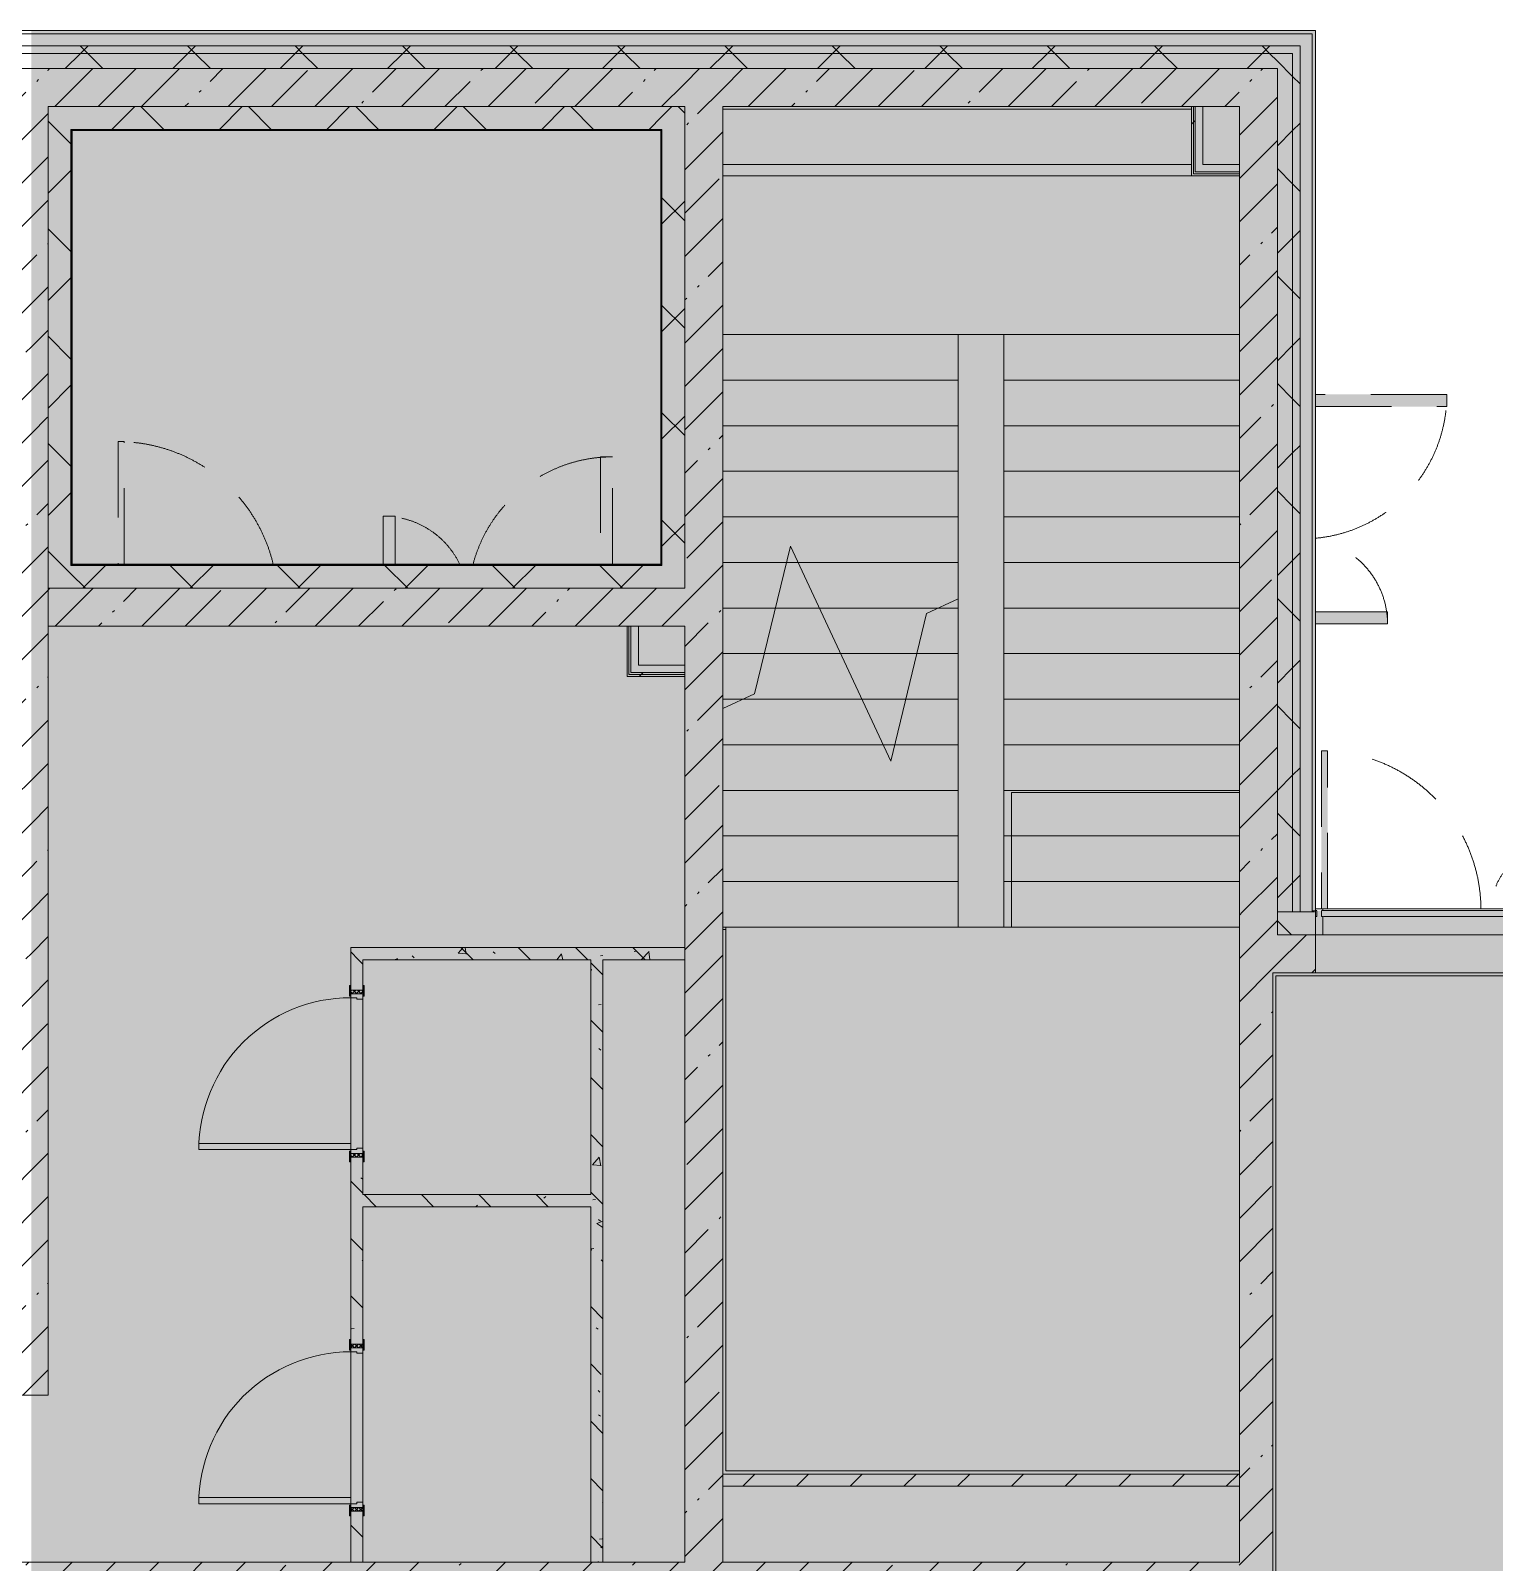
# Model space of a CAD drawing. Header units: millimetres. Extents: x 81094 to 272713, y -8553 to 29000.
# Drawn here: x 230558 to 240191, y 17270 to 27350 of the extents above; entities that cross this region are included whole.
import ezdxf

# ---------------------------------------------------------------- set-up
doc = ezdxf.new("R2010")
doc.units = ezdxf.units.MM
doc.linetypes.add('200_ШТРИХ__ш1_п0_6_', pattern=[800, 500, -300])
doc.layers.add('A-DETL-GENF-1', color=7, linetype='Continuous', lineweight=9, true_color=0xc0c0c0, transparency=0.4)
for name, color, linetype, lineweight in [('A-DETL-MBND-1', 7, '200_ШТРИХ__ш1_п0_6_', 9), ('A-GLAZ-3', 7, 'Continuous', 5), ('A-GLAZ-CWMG-2', 7, 'Continuous', 5), ('A-WALL-5', 7, 'Continuous', 5), ('I-WALL-3', 7, 'Continuous', 5)]:
    doc.layers.add(name, color=color, linetype=linetype, lineweight=lineweight)
for name, color, linetype, lineweight, true_color in [('A-DOOR-3', 7, 'Continuous', 5, 0xb7b7b7), ('A-DOOR-4', 7, 'Continuous', 5, 0xe2e2e2), ('A-DOOR-5', 7, 'Continuous', 5, 0xaaaaaa), ('A-DOOR-FRAM-2', 7, 'Continuous', 5, 0xe2e2e2), ('A-DOOR-FRAM-3', 7, 'Continuous', 5, 0xb7b7b7), ('A-DOOR-FRAM-4', 7, 'Continuous', 5, 0xaaaaaa), ('A-FLOR-2', 7, 'Continuous', 5, 0xb7b7b7), ('A-GLAZ-2', 7, 'Continuous', 5, 0x737373), ('A-GLAZ-CWMG-4', 7, 'Continuous', 5, 0x737373), ('A-WALL-6', 7, 'Continuous', 5, 0x737373), ('A-WALL-7', 7, 'Continuous', 9, 0x737373), ('I-WALL-2', 7, 'Continuous', 9, 0xe7e7e7), ('I-WALL-4', 7, 'Continuous', 5, 0x737373), ('I-WALL-5', 7, 'Continuous', 5, 0x787878), ('S-STRS-4', 7, 'Continuous', 5, 0x737373), ('S-STRS-MBND-2', 7, 'Continuous', 5, 0x737373)]:
    doc.layers.add(name, color=color, linetype=linetype, lineweight=lineweight, true_color=true_color)
pattern_1 = [(45, (145702.9, 0), (-353.5534, 353.5534), []), (135, (145702.9, 0), (-353.5534, -353.5534), [])]
pattern_2 = [(45, (145702.9, 0), (-285.1231, 285.1231), []), (45, (145988.04, 0), (-285.1231, 285.1231), [504.031, -100.806, 16.764, -84.042])]
pattern_3 = [(135, (145702.9, 0), (-377.1708, -377.1708), [533.4, -88.9, 17.78, -88.9]), (135, (145702.9, 376.94), (-377.1708, -377.1708), []), (50, (145702.9, 0), (637.6445, -55.7866), [66.675, -733.425]), (355, (145702.9, 0), (-123.3494, 668.699), [53.34, -586.74]), (100.451, (145756.05, -4.65), (514.299, 612.908), [56.665, -623.315]), (46.184, (145702.9, 177.8), (948.7764, -147.15), [100.012, -1100.137]), (96.636, (145782, 165.5), (830.909, 865.997), [84.998, -934.973]), (351.184, (145702.9, 177.8), (830.918, 865.988), [80.01, -880.11]), (21, (145791.8, 133.35), (530.6506, -357.9283), [66.675, -733.425]), (326, (145791.8, 133.35), (216.308, 644.6585), [53.34, -586.74]), (71.451, (145836.04, 103.5), (746.9596, 286.7243), [56.665, -623.315]), (37.5, (145702.92, 0), (10.81053, 295.9426), [16.764, -562.864, 16.764, -578.866, -588.962]), (37.5, (145702.92, 0), (10.81053, 295.9426), [-1175.258, 16.764, -572.198]), (7.5, (145702.9, 0), (233.8692, 350.6318), [16.764, -322.834, 16.764, -549.529, -224.472]), (7.5, (145702.9, 0), (233.8692, 350.6318), [-905.891, 16.764, -207.708]), (327.5, (145504.67, 0), (474.5678, -20.0513), [16.764, -205.486, 16.764, -676.656, -920.115]), (327.5, (145504.67, 0), (474.5678, -20.0513), [-915.67, 16.764, -903.351]), (317.5, (145415.77, 0), (518.4522, 88.9934), [16.764, -272.161, 16.764, -443.738, -653.415]), (317.5, (145415.77, 0), (518.4522, 88.9934), [-749.427, 16.764, -636.651])]
pattern_4 = [(45, (145702.9, 0), (-530.33, 530.33), []), (135, (145702.9, 0), (-530.33, -530.33), [])]

# ---------------------------------------------------------------- blocks, each defined once
blk = doc.blocks.new('110_Дверь_СКБ_2Ст_Внутренняя - ДН-7д_л__ ДОО_Дв_1450x2100h_Загрузочная_ Помещение холодильных камер-21737406-2_7_3_птичка')
at = {"layer": 'A-DETL-MBND-1'}
for points in [[(767.5, 283), (767.5, 990), (687.5, 990), (687.5, 283)], [(-662.5, 283), (-662.5, 600), (-742.5, 600), (-742.5, 283)]]:
    blk.add_hatch(color=256, dxfattribs=at).paths.add_polyline_path(points)
for p, q in [((767.5, 990), (687.5, 990)), ((687.5, 990), (687.5, 283)), ((767.5, 283), (767.5, 990)), ((-742.5, 600), (-742.5, 283)), ((-662.5, 600), (-742.5, 600)), ((-662.5, 283), (-662.5, 600))]:
    blk.add_line(p, q, dxfattribs=at)
for centre, radius, start, end in [((767.5, 40), 950, 90, 165), ((-742.5, 40), 560, 26.05405, 90)]:
    blk.add_arc(centre, radius, start, end, dxfattribs=at)
blk = doc.blocks.new('110_Дверь_СКБ_1Ст_Внутренняя1 - ДН-6д_ ДОО_Дв_1150x2100-24253098-2_7_3_птичка')
at = {"layer": 'A-DETL-MBND-1'}
blk.add_hatch(color=256, dxfattribs=at).paths.add_polyline_path([(-472.5, 283), (-472.5, 1090), (-512.5, 1090), (-512.5, 283)])
for p, q in [((-512.5, 1090), (-512.5, 283)), ((-472.5, 1090), (-512.5, 1090)), ((-472.5, 283), (-472.5, 1090))]:
    blk.add_line(p, q, dxfattribs=at)
blk.add_arc((-512.5, 40), 1050, 13.41257, 90, dxfattribs=at)
blk = doc.blocks.new('110_Дверь_СКБ_2Ст_Внутренняя - ДН-4д_ ДОО_Дв_1450x2100h_Лестничная клетка-23615437-2_7_3_птичка')
at = {"layer": 'A-DETL-MBND-1'}
for points in [[(-663, 990), (-743, 990), (-743, 125), (-663, 125), (-663, 279)], [(767, 125), (767, 600), (687, 600), (687, 125)]]:
    blk.add_hatch(color=256, dxfattribs=at).paths.add_polyline_path(points)
for p, q in [((-743, 990), (-743, 125)), ((-663, 990), (-743, 990)), ((-663, 125), (-663, 990)), ((767, 600), (687, 600)), ((687, 600), (687, 125)), ((767, 125), (767, 600))]:
    blk.add_line(p, q, dxfattribs=at)
for centre, radius, start, end in [((-743, 40), 950, 5.1855, 90), ((767, 40), 560, 90, 171.0757)]:
    blk.add_arc(centre, radius, start, end, dxfattribs=at)
blk = doc.blocks.new('110_Дверь_СКБ_1Ст_Внутренняя1 - Д-3 _п_ 1100x2100h_много всего-32422909-2_7_3_птичка')
at = {"layer": 'A-DOOR-4'}
h = blk.add_hatch(color=256, dxfattribs=at)
h.paths.add_polyline_path([(-512.5, 40), (-512.5, -40), (-477.5, -40), (-477.5, 0), (-487.5, 0), (-487.5, 40)])
h.paths.add_polyline_path([(502.5, 0), (502.5, -40), (537.5, -40), (537.5, 40), (512.5, 40), (512.5, 0)])
at = {"layer": 'A-DOOR-5'}
h = blk.add_hatch(dxfattribs=at)
h.set_pattern_fill('FP_117', color=256, style=0, pattern_type=2)
h.set_pattern_definition([(135, (1751.41, 104.685), (-14.14214, -14.14214), []), (225, (1751.41, 104.685), (14.14214, -14.14214), [])])
h.paths.add_polyline_path([(537.5, -40), (562.5, -40), (562.5, 40), (537.5, 40)])
at = {"layer": 'A-DOOR-FRAM-2'}
for points in [[(-487.5, 1040), (-487.5, 40), (-447.5, 40), (-447.5, 1040)], [(-567.5, 40), (-497.5, 40), (-497.5, 48), (-567.5, 48)], [(522.5, 40), (592.5, 40), (592.5, 48), (522.5, 48)], [(-567.5, -48), (-497.5, -48), (-497.5, -40), (-567.5, -40)], [(522.5, -48), (592.5, -48), (592.5, -40), (522.5, -40)]]:
    blk.add_hatch(color=256, dxfattribs=at).paths.add_polyline_path(points)
at = {"layer": 'A-DOOR-FRAM-4'}
h = blk.add_hatch(dxfattribs=at)
h.set_pattern_fill('FP_118', color=256, style=0, pattern_type=2)
h.set_pattern_definition([(45, (-371.384, 104.685), (-14.1421, 14.1421), []), (135, (-371.384, 104.685), (-14.1421, -14.1421), [])])
h.paths.add_polyline_path([(-537.5, 40), (-537.5, -40), (-512.5, -40), (-512.5, 40)])
at = {"layer": 'A-DOOR-3'}
for p, q in [((-487.5, 1040), (-487.5, 40)), ((-447.5, 1040), (-487.5, 1040)), ((-447.5, 40), (-447.5, 1040)), ((-487.5, 40), (-447.5, 40))]:
    blk.add_line(p, q, dxfattribs=at)
blk.add_arc((-487.5, 40), 1000, 360, 90, dxfattribs=at)
at = {"layer": 'A-DOOR-FRAM-3'}
for p, q in [((-497.5, 48), (-567.5, 48)), ((-567.5, 48), (-567.5, 40)), ((-567.5, 40), (-497.5, 40)), ((-512.5, 40), (-537.5, 40)), ((-537.5, 40), (-537.5, -40)), ((-487.5, 40), (-512.5, 40)), ((-512.5, 40), (-512.5, -40)), ((-512.5, -40), (-512.5, 40)), ((-497.5, 40), (-512.5, 40)), ((-512.5, 40), (-512.5, 39)), ((-512.5, 39), (-497.5, 39)), ((-497.5, 40), (-497.5, 48)), ((-497.5, 39), (-497.5, 40)), ((-487.5, 0), (-487.5, 40)), ((-477.5, 0), (-487.5, 0)), ((-477.5, -40), (-477.5, 0)), ((512.5, 0), (502.5, 0)), ((502.5, 0), (502.5, -40)), ((512.5, 40), (512.5, 0)), ((537.5, 40), (512.5, 40)), ((592.5, 48), (522.5, 48)), ((522.5, 48), (522.5, 40)), ((537.5, 40), (522.5, 40)), ((522.5, 40), (522.5, 39)), ((522.5, 40), (592.5, 40)), ((522.5, 39), (537.5, 39)), ((537.5, -40), (537.5, 40)), ((562.5, 40), (537.5, 40)), ((537.5, 40), (537.5, -40)), ((537.5, 39), (537.5, 40)), ((562.5, -40), (562.5, 40)), ((592.5, 40), (592.5, 48)), ((-497.5, -40), (-567.5, -40)), ((-567.5, -40), (-567.5, -48)), ((-567.5, -48), (-497.5, -48)), ((-537.5, -40), (-512.5, -40)), ((-497.5, -39), (-512.5, -39)), ((-512.5, -39), (-512.5, -40)), ((-512.5, -40), (-477.5, -40)), ((-512.5, -40), (-497.5, -40)), ((-497.5, -40), (-497.5, -39)), ((-497.5, -48), (-497.5, -40)), ((502.5, -40), (537.5, -40)), ((537.5, -39), (522.5, -39)), ((522.5, -39), (522.5, -40)), ((522.5, -40), (537.5, -40)), ((592.5, -40), (522.5, -40)), ((522.5, -40), (522.5, -48)), ((522.5, -48), (592.5, -48)), ((537.5, -40), (537.5, -39)), ((537.5, -40), (562.5, -40)), ((592.5, -48), (592.5, -40))]:
    blk.add_line(p, q, dxfattribs=at)
blk = doc.blocks.new('DRS_ДПУ_распашная__2Ст_Прямоугольная1 - ВН-4_ Нр_ДО_1500х2200 глухая-26741401-2_7_3_птичка')
at = {"layer": 'A-DETL-MBND-1'}
h = blk.add_hatch(color=256, dxfattribs=at)
h.paths.add_polyline_path([(-760, 10), (-730, 10), (-730, 1050), (-770, 1050), (-770, 10)])
h.paths.add_polyline_path([(-760, 0), (-760, 10), (-770, 0)])
h = blk.add_hatch(color=256, dxfattribs=at)
h.paths.add_polyline_path([(760, 0), (770, 0), (760, 10)])
h.paths.add_polyline_path([(770, 10), (770, 423), (730, 423), (735, 10), (760, 10)])
for p, q in [((-770, 1050), (-770, 10)), ((-730, 1050), (-770, 1050)), ((-730, 10), (-730, 1050)), ((770, 423), (730, 423)), ((730, 423), (730, 10)), ((770, 10), (770, 423))]:
    blk.add_line(p, q, dxfattribs=at)
for centre, radius, start, end in [((-770, 0), 1050, 0.552, 90), ((770, 0), 423, 90, 178.6103)]:
    blk.add_arc(centre, radius, start, end, dxfattribs=at)
blk = doc.blocks.new('Прямоугольный импост - Импост структурный с накладкой - 170мм-23713232-2_7_3_птичка')
at = {"layer": 'A-DETL-MBND-1'}
blk.add_line((0, 0), (-10, 0), dxfattribs=at)
blk = doc.blocks.new('Прямоугольный импост - Импост структурный с накладкой - 170мм-22874499-2_7_3_птичка')
at = {"layer": 'A-GLAZ-CWMG-2'}
for p, q in [((-40, 0), (-50, 0)), ((-50, 0), (-50, -10)), ((0, 0), (-10, 0)), ((0, -10), (0, 0)), ((-50, -10), (0, -10))]:
    blk.add_line(p, q, dxfattribs=at)
at = {"layer": 'A-GLAZ-CWMG-4'}
for p, q in [((0, 160), (-50, 160)), ((-50, 160), (-50, 40)), ((0, 40), (0, 160)), ((-50, 40), (-40, 40)), ((-40, 40), (-40, 2)), ((-10, 2), (-10, 40)), ((-10, 40), (0, 40))]:
    blk.add_line(p, q, dxfattribs=at)
blk = doc.blocks.new('PNS_Панель прямоугольная1 - Нр_Стекло - 40мм-22959730-2_7_3_птичка')
at = {"layer": 'A-GLAZ-2'}
blk.add_line((-756, -40), (760, -40), dxfattribs=at)
at = {"layer": 'A-GLAZ-3'}
for p, q in [((-770, 0), (770, 0)), ((770, 0), (-770, 0))]:
    blk.add_line(p, q, dxfattribs=at)
blk = doc.blocks.new('Прямоугольный импост - Импост структурный с накладкой - 170мм-22855553-2_7_3_птичка')
at = {"layer": 'A-GLAZ-CWMG-2'}
for p, q in [((93360, 21560), (93360, 21570)), ((93360, 21570), (94880, 21570)), ((94880, 21570), (94880, 21560))]:
    blk.add_line(p, q, dxfattribs=at)
at = {"layer": 'A-GLAZ-CWMG-4'}
blk.add_line((93360, 21400), (94880, 21400), dxfattribs=at)
blk = doc.blocks.new('Зашивка приборов отопления33 - Зашивка приборов отопления-33324347-2_7_3_птичка')
at = {"layer": 'A-WALL-6'}
for p, q in [((124366, 19499), (121281, 19499)), ((121281, 19136), (124366, 19136)), ((124366, 19136), (121281, 19136)), ((121281, 19061), (124366, 19061))]:
    blk.add_line(p, q, dxfattribs=at)

msp = doc.modelspace()

# ---------------------------------------------------------------- hatches: boundary and pattern name
at = {"layer": 'A-DETL-GENF-1'}
msp.add_hatch(color=256, dxfattribs=at).paths.add_polyline_path([(267919.9, -258), (270940.9, -258), (270940.9, 21558), (239010.9, 21558), (239010.9, 27348), (230562.9, 27348), (230562.9, 5750), (234904.9, 5750), (234904.9, -258), (266992.3, -258)])
at = {"layer": 'A-WALL-5'}
h = msp.add_hatch(dxfattribs=at)
h.set_pattern_fill('FP_77', color=256, style=0, pattern_type=2)
h.set_pattern_definition(pattern_1)
h.paths.add_polyline_path([(230562.9, 27200), (230562.9, 27250), (226052.9, 27250), (226052.9, 27200), (229891.5, 27200)])
h.paths.add_polyline_path([(222471.4, 27200), (223552.9, 27200), (223552.9, 27250), (222042.9, 27250), (222042.9, 27200)])
h.paths.add_polyline_path([(209882.9, 27200), (210962.9, 27200), (210962.9, 27250), (209882.9, 27250)])
h.paths.add_polyline_path([(213196.2, 27200), (213662.9, 27200), (213659.9, 27250), (211862.9, 27250), (211862.9, 27200), (212268.7, 27200)])
h.paths.add_polyline_path([(214562.9, 27200), (219942.9, 27200), (219942.9, 27250), (214562.9, 27250)])
h.paths.add_polyline_path([(202065.9, 27200), (202862.9, 27200), (202862.9, 27250), (201612.8, 27250), (201612.8, 27200)])
h.paths.add_polyline_path([(200210.9, 27200), (200712.8, 27200), (200712.8, 27250), (199563.1, 27250), (199563.1, 27200)])
h.paths.add_polyline_path([(205562.9, 27200), (206742.9, 27200), (206742.9, 27250), (205562.9, 27250)])
h.paths.add_polyline_path([(195573.3, 27200), (196463.1, 27200), (196463.1, 27250), (195363.2, 27250), (195363.2, 27200)])
h.paths.add_polyline_path([(194463.2, 27200), (194463.2, 27250), (193209.9, 27250), (193209.9, 27200), (193718.3, 27200)])
h.paths.add_polyline_path([(190109.9, 27200), (190109.9, 27250), (187712.9, 27250), (187712.9, 27200), (189080.7, 27200)])
h = msp.add_hatch(dxfattribs=at)
h.set_pattern_fill('FP_77', color=256, style=0, pattern_type=2)
h.set_pattern_definition(pattern_1)
h.paths.add_polyline_path([(238862.9, 27200), (238862.9, 27250), (230562.9, 27250), (230562.9, 27200), (238762.9, 27200)])
h = msp.add_hatch(dxfattribs=at)
h.set_pattern_fill('FP_77', color=256, style=0, pattern_type=2)
h.set_pattern_definition(pattern_1)
h.paths.add_polyline_path([(238862.9, 21550), (238912.9, 21550), (238912.9, 27250), (238862.9, 27250), (238862.9, 21558)])
h = msp.add_hatch(dxfattribs=at)
h.set_pattern_fill('FP_77', color=256, style=0, pattern_type=2)
h.set_pattern_definition(pattern_1)
h.paths.add_polyline_path([(229902.9, 27100), (230562.9, 27100), (230562.9, 27200), (226052.9, 27200), (226052.9, 27100), (229891.5, 27100)])
h.paths.add_polyline_path([(212268.7, 27100), (213662.9, 27100), (213659.9, 27200), (211862.9, 27200), (211862.9, 27100)])
h.paths.add_polyline_path([(210962.9, 27100), (210962.9, 27200), (209882.9, 27200), (209882.9, 27100), (210658.1, 27100)])
h.paths.add_polyline_path([(223552.9, 27100), (223552.9, 27200), (222042.9, 27200), (222042.9, 27100), (223398.9, 27100)])
h.paths.add_polyline_path([(214562.9, 27100), (219942.9, 27100), (219942.9, 27200), (214562.9, 27200)])
h.paths.add_polyline_path([(206703.5, 27100), (206742.9, 27100), (206742.9, 27200), (205562.9, 27200), (205562.9, 27100), (206458.1, 27100)])
h.paths.add_polyline_path([(199563.1, 27100), (200712.8, 27100), (200712.8, 27200), (199563.1, 27200)])
h.paths.add_polyline_path([(202529.7, 27100), (202862.9, 27100), (202862.9, 27200), (201612.8, 27200), (201612.8, 27100), (202065.9, 27100)])
h.paths.add_polyline_path([(194463.2, 27100), (194463.2, 27200), (193209.9, 27200), (193209.9, 27100), (193718.3, 27100)])
h.paths.add_polyline_path([(190109.9, 27100), (190109.9, 27200), (187762.9, 27200), (187762.9, 27100), (189080.7, 27100)])
h.paths.add_polyline_path([(195363.2, 27100), (196463.1, 27100), (196463.1, 27200), (195363.2, 27200)])
h = msp.add_hatch(dxfattribs=at)
h.set_pattern_fill('FP_77', color=256, style=0, pattern_type=2)
h.set_pattern_definition(pattern_1)
h.paths.add_polyline_path([(234529.1, 27100), (238762.9, 27100), (238762.9, 27200), (230562.9, 27200), (230562.9, 27100), (233601.6, 27100)])
h = msp.add_hatch(dxfattribs=at)
h.set_pattern_fill('FP_77', color=256, style=0, pattern_type=2)
h.set_pattern_definition(pattern_1)
h.paths.add_polyline_path([(238862.9, 21550), (238862.9, 27200), (238762.9, 27200), (238762.9, 21550)])
h = msp.add_hatch(dxfattribs=at)
h.set_pattern_fill('FP_77', color=256, style=0, pattern_type=2)
h.set_pattern_definition(pattern_1)
h.paths.add_polyline_path([(230822.9, 23680), (230819.1, 26850), (230672.9, 26850), (230672.9, 23680), (230819.1, 23680)])
h = msp.add_hatch(dxfattribs=at)
h.set_pattern_fill('FP_77', color=256, style=0, pattern_type=2)
h.set_pattern_definition(pattern_1)
h.paths.add_polyline_path([(233601.6, 26700), (234712.9, 26700), (234712.9, 26850), (230822.9, 26850), (230825.9, 26700), (231746.6, 26700)])
h = msp.add_hatch(dxfattribs=at)
h.set_pattern_fill('FP_77', color=256, style=0, pattern_type=2)
h.set_pattern_definition(pattern_1)
h.paths.add_polyline_path([(234862.9, 23680), (234862.9, 26850), (234712.9, 26850), (234712.9, 23680)])
h = msp.add_hatch(dxfattribs=at)
h.set_pattern_fill('FP_77', color=256, style=0, pattern_type=2)
h.set_pattern_definition(pattern_1)
h.paths.add_polyline_path([(233601.6, 23680), (234712.9, 23680), (234709.9, 23830), (230822.9, 23830), (230822.9, 23680), (232674.1, 23680)])
h = msp.add_hatch(dxfattribs=at)
h.set_pattern_fill('FP_77', color=256, style=0, pattern_type=2)
h.set_pattern_definition(pattern_1)
h.paths.add_polyline_path([(270932.9, 21400), (270932.9, 21550), (265853.1, 21550), (265853.1, 21400), (270782.9, 21400)])
h.paths.add_polyline_path([(264953.1, 21400), (264953.1, 21550), (263603.4, 21550), (263603.4, 21400), (264209.8, 21400)])
h.paths.add_polyline_path([(252152, 21400), (252553.4, 21400), (252553.4, 21550), (251253.1, 21550), (251253.1, 21400), (251752.9, 21400)])
h.paths.add_polyline_path([(254753.4, 21400), (254753.4, 21550), (253453.4, 21550), (253453.4, 21400), (254007.1, 21400)])
h.paths.add_polyline_path([(255653.4, 21400), (256952.9, 21400), (256952.9, 21550), (255653.4, 21550)])
h.paths.add_polyline_path([(261803.4, 21400), (262703.4, 21400), (262703.4, 21550), (261303.4, 21550), (261303.4, 21400), (261427.2, 21400)])
h.paths.add_polyline_path([(259003.4, 21400), (259003.4, 21550), (257852.9, 21550), (257852.9, 21400)])
h.paths.add_polyline_path([(248953.1, 21400), (248953.1, 21550), (247752.9, 21550), (247752.9, 21400), (248441.9, 21400)])
h.paths.add_polyline_path([(239010.9, 21400), (239012.9, 21400), (239008.8, 21550), (238762.9, 21550), (238762.9, 21400), (238969.9, 21400)])
h.paths.add_polyline_path([(242312.9, 21400), (246852.9, 21400), (246852.9, 21550), (242312.9, 21550)])
at = {"layer": 'I-WALL-2'}
for points in [[(238272.9, 26420), (238272.9, 26850), (238222.9, 26850), (238222.9, 26420), (238239.2, 26420)], [(238512.9, 26420), (238512.9, 26470), (238272.9, 26470), (238272.9, 26420)], [(234557.9, 23125), (234557.9, 23430), (234507.9, 23430), (234507.9, 23125), (234529.1, 23125)], [(234862.9, 23125), (234862.9, 23175), (234557.9, 23175), (234557.9, 23125)]]:
    msp.add_hatch(color=256, dxfattribs=at).paths.add_polyline_path(points)
at = {"layer": 'I-WALL-3'}
h = msp.add_hatch(dxfattribs=at)
h.set_pattern_fill('FP_85', color=256, style=0, pattern_type=2)
h.set_pattern_definition(pattern_2)
h.paths.add_polyline_path([(230562.9, 18370), (230562.9, 27100), (230452.9, 27100), (230452.9, 18370)])
h = msp.add_hatch(dxfattribs=at)
h.set_pattern_fill('FP_85', color=256, style=0, pattern_type=2)
h.set_pattern_definition(pattern_2)
h.paths.add_polyline_path([(230672.9, 18370), (230672.9, 27100), (230562.9, 27100), (230562.9, 18370)])
h = msp.add_hatch(dxfattribs=at)
h.set_pattern_fill('FP_85', color=256, style=0, pattern_type=2)
h.set_pattern_definition(pattern_2)
h.paths.add_polyline_path([(234862.9, 26850), (234862.9, 27100), (230672.9, 27100), (230672.9, 26850), (234712.9, 26850)])
h = msp.add_hatch(dxfattribs=at)
h.set_pattern_fill('FP_85', color=256, style=0, pattern_type=2)
h.set_pattern_definition(pattern_2)
h.paths.add_polyline_path([(234862.9, 17270), (235112.9, 17270), (235112.9, 27100), (234862.9, 27100), (234862.9, 18162.4)])
h = msp.add_hatch(dxfattribs=at)
h.set_pattern_fill('FP_85', color=256, style=0, pattern_type=2)
h.set_pattern_definition(pattern_2)
h.paths.add_polyline_path([(237311.7, 26850), (238512.9, 26850), (238512.9, 27100), (235112.9, 27100), (235112.9, 26850), (235456.7, 26850)])
h = msp.add_hatch(dxfattribs=at)
h.set_pattern_fill('FP_85', color=256, style=0, pattern_type=2)
h.set_pattern_definition(pattern_2)
h.paths.add_polyline_path([(238732.9, 21550), (238762.9, 21558), (238762.9, 27100), (238512.9, 27100), (238512.9, 21550), (238703, 21550)])
h.paths.add_polyline_path([(238762.9, 21400), (238762.9, 21550), (238732.9, 21550), (238732.9, 21400)])
h = msp.add_hatch(dxfattribs=at)
h.set_pattern_fill('FP_189', color=256, style=0, pattern_type=2)
h.set_pattern_definition(pattern_4)
h.paths.add_polyline_path([(238210.4, 26395), (238210.4, 26850), (238197.9, 26850), (238197.9, 26395)])
h = msp.add_hatch(dxfattribs=at)
h.set_pattern_fill('FP_189', color=256, style=0, pattern_type=2)
h.set_pattern_definition(pattern_4)
h.paths.add_polyline_path([(238222.9, 26407.5), (238222.9, 26850), (238210.4, 26850), (238210.4, 26407.5)])
h = msp.add_hatch(dxfattribs=at)
h.set_pattern_fill('FP_85', color=256, style=0, pattern_type=2)
h.set_pattern_definition(pattern_2)
h.paths.add_polyline_path([(234862.9, 23430), (234862.9, 23680), (230672.9, 23680), (230672.9, 23430), (234557.9, 23430)])
h = msp.add_hatch(dxfattribs=at)
h.set_pattern_fill('FP_189', color=256, style=0, pattern_type=2)
h.set_pattern_definition(pattern_4)
h.paths.add_polyline_path([(234495.4, 23100), (234862.9, 23100), (234862.9, 23112.5), (234495.4, 23112.5)])
h = msp.add_hatch(dxfattribs=at)
h.set_pattern_fill('FP_189', color=256, style=0, pattern_type=2)
h.set_pattern_definition(pattern_4)
h.paths.add_polyline_path([(234529.1, 23112.5), (234862.9, 23112.5), (234862.9, 23125), (234507.9, 23125), (234507.9, 23112.5)])
h = msp.add_hatch(dxfattribs=at)
h.set_pattern_fill('FP_85', color=256, style=0, pattern_type=2)
h.set_pattern_definition(pattern_2)
h.paths.add_polyline_path([(238732.9, 13400), (238732.9, 13620), (238702.9, 13620), (238703, 13628), (238732.9, 13628), (238732.9, 21550), (238512.9, 21550), (238512.9, 13400), (238702.9, 13400)])
h = msp.add_hatch(dxfattribs=at)
h.set_pattern_fill('FP_85', color=256, style=0, pattern_type=2)
h.set_pattern_definition(pattern_2)
h.paths.add_polyline_path([(246282.9, 21150), (246282.9, 21400), (242312.9, 21400), (242312.9, 21150), (246022.9, 21150)])
h.paths.add_polyline_path([(238904.9, 21150), (239012.9, 21150), (239010.9, 21400), (238732.9, 21400), (238732.9, 21150), (238792.9, 21150)])
h = msp.add_hatch(dxfattribs=at)
h.set_pattern_fill('FP_89', color=256, style=0, pattern_type=2)
h.set_pattern_definition([(45, (145702.92, 0), (-176.7767, 176.7767), [])])
h.paths.add_polyline_path([(235112.9, 17770), (238512.9, 17770), (238512.9, 17850), (235112.9, 17850)])
h = msp.add_hatch(dxfattribs=at)
h.set_pattern_fill('FP_85', color=256, style=0, pattern_type=2)
h.set_pattern_definition(pattern_2)
h.paths.add_polyline_path([(230452.9, 16300), (230562.9, 16300), (230562.9, 17270), (230452.9, 17270), (230452.9, 17005.5)])
h = msp.add_hatch(dxfattribs=at)
h.set_pattern_fill('FP_85', color=256, style=0, pattern_type=2)
h.set_pattern_definition(pattern_2)
h.paths.add_polyline_path([(230672.9, 16300), (230672.9, 17270), (230562.9, 17270), (230562.9, 16300)])
h = msp.add_hatch(dxfattribs=at)
h.set_pattern_fill('FP_85', color=256, style=0, pattern_type=2)
h.set_pattern_definition(pattern_2)
h.paths.add_polyline_path([(231972.9, 17050), (232192.9, 17050), (232192.9, 17270), (230672.9, 17270), (230672.9, 17050), (231746.6, 17050)])
h = msp.add_hatch(dxfattribs=at)
h.set_pattern_fill('FP_85', color=256, style=0, pattern_type=2)
h.set_pattern_definition(pattern_2)
h.paths.add_polyline_path([(238512.9, 17050), (238512.9, 17270), (232192.9, 17270), (232192.9, 17050), (237840, 17050)])
at = {"layer": 'I-WALL-5'}
h = msp.add_hatch(dxfattribs=at)
h.set_pattern_fill('FP_98', color=256, style=0, pattern_type=2)
h.set_pattern_definition(pattern_3)
h.paths.add_polyline_path([(234862.9, 21235.8), (234862.9, 21315.8), (232664.6, 21315.8), (232664.6, 21235.8), (234324.6, 21235.8)])
h = msp.add_hatch(dxfattribs=at)
h.set_pattern_fill('FP_98', color=256, style=0, pattern_type=2)
h.set_pattern_definition(pattern_3)
h.paths.add_polyline_path([(232664.6, 17270), (232744.6, 17270), (232744.6, 17605.4), (232664.6, 17605.4), (232664.6, 17575.4)])
h.paths.add_polyline_path([(232664.6, 18705.4), (232744.6, 18705.4), (232744.6, 19935.8), (232664.6, 19935.8), (232664.6, 18735.4)])
h.paths.add_polyline_path([(232744.6, 21035.8), (232744.6, 21235.8), (232664.6, 21235.8), (232664.6, 21035.8)])
h = msp.add_hatch(dxfattribs=at)
h.set_pattern_fill('FP_98', color=256, style=0, pattern_type=2)
h.set_pattern_definition(pattern_3)
h.paths.add_polyline_path([(234324.6, 16180), (234324.6, 17050), (234244.6, 17050), (234244.6, 16180)])
h.paths.add_polyline_path([(234324.6, 17270), (234324.6, 21235.8), (234244.6, 21235.8), (234244.6, 17270)])
h = msp.add_hatch(dxfattribs=at)
h.set_pattern_fill('FP_98', color=256, style=0, pattern_type=2)
h.set_pattern_definition(pattern_3)
h.paths.add_polyline_path([(234244.6, 19610), (234244.6, 19690), (232744.6, 19690), (232744.6, 19610), (233601.6, 19610)])

# ---------------------------------------------------------------- linework, layer by layer
at = {"layer": 'A-FLOR-2'}
for p, q in [((238512.9, 22335), (237012.9, 22335)), ((237012.9, 22335), (237012.9, 21450)), ((235133.9, 21435), (235112.9, 21435)), ((235133.9, 21450), (235133.9, 17871)), ((238512.9, 21450), (236662.9, 21450)), ((238752.9, 21130), (238752.9, 13628)), ((240882.9, 21130), (238752.9, 21130)), ((240882.9, 21150), (239012.9, 21150)), ((235133.9, 17871), (238512.9, 17871))]:
    msp.add_line(p, q, dxfattribs=at)
at = {"layer": 'A-WALL-5'}
for p, q in [((239012.9, 27350), (195363.2, 27350)), ((239012.9, 21558), (239012.9, 27350))]:
    msp.add_line(p, q, dxfattribs=at)
at = {"layer": 'A-WALL-6'}
for p, q in [((229902.9, 27100), (238762.9, 27100)), ((230830.9, 23838), (230830.9, 26692)), ((230830.9, 26692), (234704.9, 26692)), ((234704.9, 26692), (234704.9, 23838)), ((234704.9, 23838), (230830.9, 23838)), ((230672.9, 23680), (234862.9, 23680)), ((239012.9, 21400), (239012.9, 21556.6))]:
    msp.add_line(p, q, dxfattribs=at)
at = {"layer": 'A-WALL-7'}
for p, q in [((238992.9, 27330), (226052.9, 27330)), ((238992.9, 21550), (238992.9, 27330)), ((238912.9, 27250), (226052.9, 27250)), ((238912.9, 21550), (238912.9, 27250)), ((238862.9, 27200), (226052.9, 27200)), ((238862.9, 21550), (238862.9, 27200)), ((238762.9, 27100), (238762.9, 21400)), ((230672.9, 26850), (230830.9, 26850)), ((234704.9, 26850), (234862.9, 26850)), ((234862.9, 23680), (234862.9, 26850)), ((238210.4, 26407.5), (238210.4, 26850)), ((238222.9, 26420), (238222.9, 26850)), ((230822.9, 23830), (230822.9, 26700)), ((230822.9, 26700), (234712.9, 26700)), ((230825.9, 23833), (230825.9, 26697)), ((230825.9, 26697), (234709.9, 26697)), ((234709.9, 26697), (234709.9, 23833)), ((234712.9, 26700), (234712.9, 23830)), ((238512.9, 26420), (238222.9, 26420)), ((238512.9, 26395), (238512.9, 26470)), ((238512.9, 26407.5), (238210.4, 26407.5)), ((230822.9, 23830), (234712.9, 23830)), ((230825.9, 23833), (234709.9, 23833)), ((234557.9, 23430), (234482.9, 23430)), ((234495.4, 23112.5), (234495.4, 23430)), ((234507.9, 23125), (234507.9, 23430)), ((234862.9, 23112.5), (234495.4, 23112.5)), ((234862.9, 23125), (234507.9, 23125)), ((234862.9, 23100), (234862.9, 23175)), ((238512.9, 21550), (238512.9, 21150)), ((239006.6, 21550), (238762.9, 21550)), ((238992.9, 21558), (239010.9, 21558)), ((239008.2, 21553), (238992.9, 21553)), ((238762.9, 21400), (239012.9, 21400)), ((234862.9, 21235.8), (234862.9, 21315.8)), ((235112.9, 17850), (235112.9, 17770)), ((238512.9, 17770), (238512.9, 17850)), ((232664.6, 17270), (232744.6, 17270)), ((234244.6, 17270), (234324.6, 17270))]:
    msp.add_line(p, q, dxfattribs=at)
at = {"layer": 'I-WALL-4'}
for p, q in [((238762.9, 27100), (234862.9, 27100)), ((230672.9, 18370), (230672.9, 26850)), ((230830.9, 26850), (234704.9, 26850)), ((235112.9, 17850), (235112.9, 26850)), ((235112.9, 26850), (238512.9, 26850)), ((238197.9, 26850), (238197.9, 26395)), ((238272.9, 26470), (238272.9, 26850)), ((238512.9, 26850), (238512.9, 26470)), ((238512.9, 26470), (238272.9, 26470)), ((238197.9, 26395), (238512.9, 26395)), ((238512.9, 26395), (238512.9, 17850)), ((230672.9, 23430), (234482.9, 23430)), ((234482.9, 23430), (234482.9, 23100)), ((234557.9, 23430), (234862.9, 23430)), ((234557.9, 23175), (234557.9, 23430)), ((234862.9, 23430), (234862.9, 23175)), ((234482.9, 23100), (234862.9, 23100)), ((234862.9, 23175), (234557.9, 23175)), ((234862.9, 23100), (234862.9, 21315.8)), ((239012.9, 21150), (239012.9, 21400)), ((234862.9, 21315.8), (232664.6, 21315.8)), ((232664.6, 21315.8), (232664.6, 21065.8)), ((232744.6, 21235.8), (234244.6, 21235.8)), ((232744.6, 21065.8), (232744.6, 21235.8)), ((234244.6, 21235.8), (234244.6, 19690)), ((234324.6, 21235.8), (234862.9, 21235.8)), ((234324.6, 17270), (234324.6, 21235.8)), ((234862.9, 21235.8), (234862.9, 17270)), ((238732.9, 13628), (238732.9, 21150)), ((238732.9, 21150), (239012.9, 21150)), ((232664.6, 20025.8), (232664.6, 20985.8)), ((232744.6, 20975.8), (232744.6, 19995.8)), ((232664.6, 19905.8), (232664.6, 18735.4)), ((232744.6, 19690), (232744.6, 19905.8)), ((234244.6, 19690), (232744.6, 19690)), ((232744.6, 18735.4), (232744.6, 19610)), ((232744.6, 19610), (234244.6, 19610)), ((234244.6, 19610), (234244.6, 17270)), ((232664.6, 17695.4), (232664.6, 18655.4)), ((232744.6, 18645.4), (232744.6, 17665.4)), ((230452.9, 18370), (230672.9, 18370)), ((238512.9, 17850), (235112.9, 17850)), ((235112.9, 17270), (235112.9, 17770)), ((235112.9, 17770), (238512.9, 17770)), ((238512.9, 17770), (238512.9, 17270)), ((232664.6, 17575.4), (232664.6, 17270)), ((232744.6, 17270), (232744.6, 17575.4)), ((232664.6, 17270), (230452.9, 17270)), ((234244.6, 17270), (232744.6, 17270)), ((234862.9, 17270), (234324.6, 17270)), ((238512.9, 17270), (235112.9, 17270))]:
    msp.add_line(p, q, dxfattribs=at)
at = {"layer": 'S-STRS-4'}
for p, q in [((235112.9, 25350), (236662.9, 25350)), ((235112.9, 25350), (236662.9, 25350)), ((236662.9, 25350), (236962.9, 25350)), ((236662.9, 25050), (236662.9, 25350)), ((238512.9, 25350), (236962.9, 25350)), ((236962.9, 25350), (236962.9, 25050)), ((238512.9, 25350), (236962.9, 25350)), ((235112.9, 25050), (236662.9, 25050)), ((235112.9, 25050), (236662.9, 25050)), ((236662.9, 24750), (236662.9, 25050)), ((236962.9, 25050), (236962.9, 24750)), ((238512.9, 25050), (236962.9, 25050)), ((238512.9, 25050), (236962.9, 25050)), ((235112.9, 24750), (236662.9, 24750)), ((235112.9, 24750), (236662.9, 24750)), ((236662.9, 24450), (236662.9, 24750)), ((236962.9, 24750), (236962.9, 24450)), ((238512.9, 24750), (236962.9, 24750)), ((238512.9, 24750), (236962.9, 24750)), ((235112.9, 24450), (236662.9, 24450)), ((235112.9, 24450), (236662.9, 24450)), ((236662.9, 24150), (236662.9, 24450)), ((236962.9, 24450), (236962.9, 24150)), ((238512.9, 24450), (236962.9, 24450)), ((238512.9, 24450), (236962.9, 24450)), ((235112.9, 24150), (236662.9, 24150)), ((235112.9, 24150), (236662.9, 24150)), ((236662.9, 23850), (236662.9, 24150)), ((236962.9, 24150), (236962.9, 23850)), ((238512.9, 24150), (236962.9, 24150)), ((238512.9, 24150), (236962.9, 24150)), ((235112.9, 23850), (235531.5, 23850)), ((235112.9, 23850), (235531.5, 23850)), ((235531.5, 23850), (235608.1, 23850)), ((235531.5, 23850), (235608.1, 23850)), ((235608.1, 23850), (236662.9, 23850)), ((235608.1, 23850), (236662.9, 23850)), ((236662.9, 23611.4), (236662.9, 23850)), ((236962.9, 23850), (236962.9, 23550)), ((238512.9, 23850), (236962.9, 23850)), ((238512.9, 23850), (236962.9, 23850)), ((236662.9, 23550), (236662.9, 23611.4)), ((235112.9, 23550), (235456.7, 23550)), ((235112.9, 23550), (235456.7, 23550)), ((235458.6, 23550), (235748, 23550)), ((235458.6, 23550), (235748, 23550)), ((235748, 23550), (236531.3, 23550)), ((235748, 23550), (236531.3, 23550)), ((236531.3, 23550), (236662.9, 23550)), ((236531.3, 23550), (236662.9, 23550)), ((236662.9, 23250), (236662.9, 23550)), ((236962.9, 23550), (236962.9, 23250)), ((238512.9, 23550), (236962.9, 23550)), ((238512.9, 23550), (236962.9, 23550)), ((235112.9, 23250), (235385.7, 23250)), ((235112.9, 23250), (235385.7, 23250)), ((235385.7, 23250), (235887.9, 23250)), ((235385.7, 23250), (235887.9, 23250)), ((235887.9, 23250), (236390.2, 23250)), ((235887.9, 23250), (236390.2, 23250)), ((236390.2, 23250), (236662.9, 23250)), ((236390.2, 23250), (236662.9, 23250)), ((236662.9, 22950), (236662.9, 23250)), ((236962.9, 23250), (236962.9, 22950)), ((238512.9, 23250), (236962.9, 23250)), ((238512.9, 23250), (236962.9, 23250)), ((235112.9, 22950), (235244.6, 22950)), ((235112.9, 22950), (235244.6, 22950)), ((235244.6, 22950), (236027.8, 22950)), ((235244.6, 22950), (236027.8, 22950)), ((236027.8, 22950), (236317.3, 22950)), ((236027.8, 22950), (236317.3, 22950)), ((236317.3, 22950), (236662.9, 22950)), ((236317.3, 22950), (236662.9, 22950)), ((236662.9, 22650), (236662.9, 22950)), ((236962.9, 22950), (236962.9, 22650)), ((238512.9, 22950), (236962.9, 22950)), ((238512.9, 22950), (236962.9, 22950)), ((235112.9, 22650), (236167.7, 22650)), ((235112.9, 22650), (236167.7, 22650)), ((236167.7, 22650), (236244.3, 22650)), ((236167.7, 22650), (236244.3, 22650)), ((236244.3, 22650), (236662.9, 22650)), ((236244.3, 22650), (236662.9, 22650)), ((236662.9, 22350), (236662.9, 22650)), ((236962.9, 22650), (236962.9, 22350)), ((238512.9, 22650), (236962.9, 22650)), ((238512.9, 22650), (236962.9, 22650)), ((235112.9, 22350), (236662.9, 22350)), ((235112.9, 22350), (236662.9, 22350)), ((236662.9, 22050), (236662.9, 22350)), ((238512.9, 22350), (236962.9, 22350)), ((235112.9, 22050), (236662.9, 22050)), ((235112.9, 22050), (236662.9, 22050)), ((236662.9, 21750), (236662.9, 22050)), ((235112.9, 21750), (236662.9, 21750)), ((235112.9, 21750), (236662.9, 21750)), ((236662.9, 21450), (236662.9, 21750)), ((235112.9, 21450), (236662.9, 21450)), ((235112.9, 21450), (236662.9, 21450))]:
    msp.add_line(p, q, dxfattribs=at)
at = {"layer": 'S-STRS-MBND-2'}
for p, q in [((235112.9, 26850), (235112.9, 25350)), ((238512.9, 26850), (235112.9, 26850)), ((238512.9, 25350), (238512.9, 26850)), ((235112.9, 25350), (236662.9, 25350)), ((235112.9, 23550), (235112.9, 25350)), ((235112.9, 25350), (236662.9, 25350)), ((236662.9, 25350), (236962.9, 25350)), ((236662.9, 23611.4), (236662.9, 25350)), ((238512.9, 25350), (236962.9, 25350)), ((236962.9, 25350), (236962.9, 21450)), ((238512.9, 25350), (236962.9, 25350)), ((238512.9, 25350), (238512.9, 21450)), ((235112.9, 25050), (236662.9, 25050)), ((235112.9, 25050), (236662.9, 25050)), ((238512.9, 25050), (236962.9, 25050)), ((238512.9, 25050), (236962.9, 25050)), ((235112.9, 24750), (236662.9, 24750)), ((235112.9, 24750), (236662.9, 24750)), ((238512.9, 24750), (236962.9, 24750)), ((238512.9, 24750), (236962.9, 24750)), ((235112.9, 24450), (236662.9, 24450)), ((235112.9, 24450), (236662.9, 24450)), ((238512.9, 24450), (236962.9, 24450)), ((238512.9, 24450), (236962.9, 24450)), ((235112.9, 24150), (236662.9, 24150)), ((235112.9, 24150), (236662.9, 24150)), ((238512.9, 24150), (236962.9, 24150)), ((238512.9, 24150), (236962.9, 24150)), ((235557.7, 23958.1), (235321.5, 22985.9)), ((236218.1, 22541.9), (235557.7, 23958.1)), ((235112.9, 23850), (235531.5, 23850)), ((235112.9, 23850), (235531.5, 23850)), ((235608.1, 23850), (236662.9, 23850)), ((235608.1, 23850), (236662.9, 23850)), ((238512.9, 23850), (236962.9, 23850)), ((238512.9, 23850), (236962.9, 23850)), ((236662.9, 23611.4), (236454.4, 23514.1)), ((235112.9, 23550), (235458.6, 23550)), ((235112.9, 23550), (235458.6, 23550)), ((235748, 23550), (236531.3, 23550)), ((235748, 23550), (236531.3, 23550)), ((236454.4, 23514.1), (236218.1, 22541.9)), ((238512.9, 23550), (236962.9, 23550)), ((238512.9, 23550), (236962.9, 23550)), ((235112.9, 23250), (235385.7, 23250)), ((235112.9, 23250), (235385.7, 23250)), ((235887.9, 23250), (236390.2, 23250)), ((235887.9, 23250), (236390.2, 23250)), ((238512.9, 23250), (236962.9, 23250)), ((238512.9, 23250), (236962.9, 23250)), ((235321.5, 22985.9), (235112.9, 22888.6)), ((235112.9, 22950), (235244.6, 22950)), ((235112.9, 22950), (235244.6, 22950)), ((236027.8, 22950), (236317.3, 22950)), ((236027.8, 22950), (236317.3, 22950)), ((238512.9, 22950), (236962.9, 22950)), ((238512.9, 22950), (236962.9, 22950)), ((236167.7, 22650), (236244.3, 22650)), ((236167.7, 22650), (236244.3, 22650)), ((238512.9, 22650), (236962.9, 22650)), ((238512.9, 22650), (236962.9, 22650)), ((238512.9, 22350), (236962.9, 22350)), ((238512.9, 22350), (236962.9, 22350)), ((238512.9, 22050), (236962.9, 22050)), ((238512.9, 22050), (236962.9, 22050)), ((238512.9, 21750), (236962.9, 21750)), ((238512.9, 21750), (236962.9, 21750)), ((238512.9, 21450), (236962.9, 21450))]:
    msp.add_line(p, q, dxfattribs=at)

# ---------------------------------------------------------------- block references
at = {"layer": 'A-DETL-MBND-1'}
for name, p, rotation in [('110_Дверь_СКБ_2Ст_Внутренняя - ДН-4д_ ДОО_Дв_1450x2100h_Лестничная клетка-23615437-2_7_3_птичка', (238887.9, 24212.5), 269.9999999999998), ('Прямоугольный импост - Импост структурный с накладкой - 170мм-23713232-2_7_3_птичка', (239012.9, 21560), 180)]:
    msp.add_blockref(name, p, dxfattribs=dict(at, rotation=rotation))
for name, p in [('110_Дверь_СКБ_1Ст_Внутренняя1 - ДН-6д_ ДОО_Дв_1150x2100-24253098-2_7_3_птичка', (231645.4, 23555)), ('110_Дверь_СКБ_2Ст_Внутренняя - ДН-7д_л__ ДОО_Дв_1450x2100h_Загрузочная_ Помещение холодильных камер-21737406-2_7_3_птичка', (233620.4, 23555)), ('DRS_ДПУ_распашная__2Ст_Прямоугольная1 - ВН-4_ Нр_ДО_1500х2200 глухая-26741401-2_7_3_птичка', (239822.9, 21560))]:
    msp.add_blockref(name, p, dxfattribs=at)
at = {"layer": 'A-DOOR-3', "rotation": 90}
for p in [(232704.6, 20473.3), (232704.6, 18142.9)]:
    msp.add_blockref('110_Дверь_СКБ_1Ст_Внутренняя1 - Д-3 _п_ 1100x2100h_много всего-32422909-2_7_3_птичка', p, dxfattribs=at)
at = {"layer": 'A-GLAZ-3'}
msp.add_blockref('PNS_Панель прямоугольная1 - Нр_Стекло - 40мм-22959730-2_7_3_птичка', (239822.9, 21560), dxfattribs=at)
at = {"layer": 'A-GLAZ-CWMG-2'}
msp.add_blockref('Прямоугольный импост - Импост структурный с накладкой - 170мм-22855553-2_7_3_птичка', (145702.9, 0), dxfattribs=at)
at = {"layer": 'A-GLAZ-CWMG-4', "rotation": 180}
msp.add_blockref('Прямоугольный импост - Импост структурный с накладкой - 170мм-22874499-2_7_3_птичка', (239012.9, 21560), dxfattribs=at)
at = {"layer": 'A-WALL-6'}
msp.add_blockref('Зашивка приборов отопления33 - Зашивка приборов отопления-33324347-2_7_3_птичка', (113832.1, 7333.7), dxfattribs=at)

doc.saveas('drawing.dxf')
